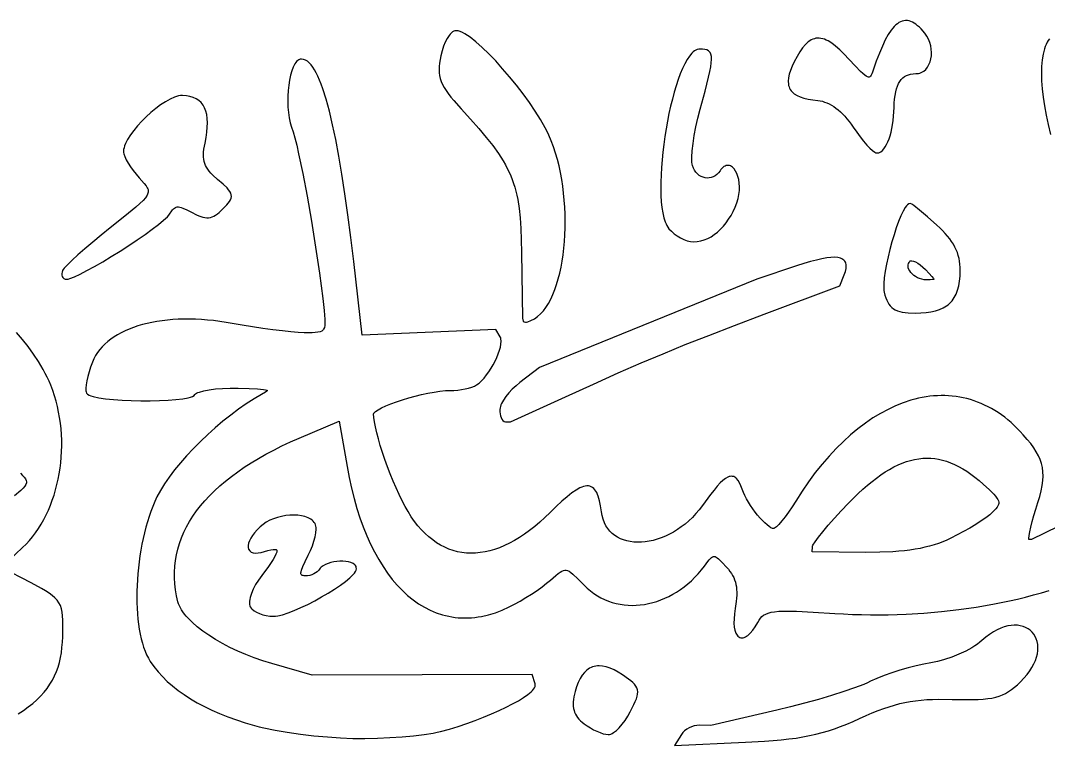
# Model space of a CAD drawing. Extents: x -592 to 638, y 287 to 852.
# Drawn here: x -136 to -64.3, y 597.4 to 647.9 of the extents above; entities that cross this region are included whole.
import ezdxf

# ---------------------------------------------------------------- set-up
doc = ezdxf.new("R2010")
doc.units = 0
doc.layers.add('COUCHE_1', color=18, linetype='CONTINUOUS')

msp = doc.modelspace()

# ---------------------------------------------------------------- linework, layer by layer
at = {"layer": 'COUCHE_1'}
for points in [[(-74.043, 647.863), (-74.163, 647.884), (-74.283, 647.889), (-74.402, 647.878), (-74.52, 647.85), (-74.635, 647.807), (-74.749, 647.747), (-74.86, 647.673), (-74.969, 647.583), (-75.076, 647.479), (-75.182, 647.36), (-75.287, 647.225), (-75.494, 646.915), (-75.701, 646.543), (-75.907, 646.11), (-76.116, 645.615), (-76.327, 645.058), (-76.541, 644.438), (-76.594, 644.29), (-76.644, 644.168), (-76.694, 644.073), (-76.741, 644.008), (-76.785, 643.971), (-76.825, 643.954), (-76.872, 643.952), (-76.94, 643.97), (-77.029, 644.015), (-77.139, 644.09), (-77.269, 644.195), (-77.42, 644.332), (-77.787, 644.704), (-78.253, 645.207), (-78.576, 645.55), (-78.88, 645.849), (-79.167, 646.102), (-79.438, 646.308), (-79.695, 646.468), (-79.822, 646.532), (-79.945, 646.583), (-80.067, 646.622), (-80.187, 646.648), (-80.305, 646.662), (-80.422, 646.663), (-80.536, 646.651), (-80.649, 646.626), (-80.759, 646.588), (-80.867, 646.537), (-80.972, 646.474), (-81.075, 646.399), (-81.176, 646.313), (-81.276, 646.213), (-81.47, 645.983), (-81.663, 645.706), (-81.856, 645.382), (-82.053, 645.012), (-82.198, 644.705), (-82.314, 644.418), (-82.399, 644.152), (-82.453, 643.904), (-82.474, 643.673), (-82.462, 643.461), (-82.442, 643.358), (-82.413, 643.261), (-82.375, 643.169), (-82.327, 643.082), (-82.271, 642.999), (-82.203, 642.921), (-82.048, 642.784), (-81.858, 642.665), (-81.635, 642.565), (-81.379, 642.481), (-81.089, 642.412), (-80.765, 642.357), (-80.409, 642.316), (-80.25, 642.294), (-80.093, 642.259), (-79.935, 642.211), (-79.777, 642.15), (-79.618, 642.077), (-79.459, 641.99), (-79.3, 641.891), (-79.142, 641.78), (-78.985, 641.657), (-78.829, 641.521), (-78.675, 641.374), (-78.523, 641.215), (-78.374, 641.045), (-78.227, 640.864), (-78.083, 640.672), (-77.942, 640.468), (-77.697, 640.113), (-77.452, 639.781), (-77.213, 639.479), (-76.987, 639.214), (-76.78, 638.994), (-76.595, 638.824), (-76.439, 638.711), (-76.362, 638.675), (-76.285, 638.659), (-76.149, 638.678), (-76.023, 638.735), (-75.907, 638.823), (-75.8, 638.939), (-75.7, 639.079), (-75.607, 639.242), (-75.521, 639.427), (-75.441, 639.633), (-75.367, 639.857), (-75.301, 640.099), (-75.243, 640.358), (-75.193, 640.63), (-75.152, 640.916), (-75.12, 641.213), (-75.098, 641.519), (-75.087, 641.832), (-75.076, 642.136), (-75.053, 642.417), (-75.02, 642.676), (-74.975, 642.913), (-74.919, 643.128), (-74.853, 643.322), (-74.776, 643.495), (-74.689, 643.646), (-74.591, 643.778), (-74.483, 643.89), (-74.364, 643.983), (-74.233, 644.059), (-74.091, 644.117), (-73.935, 644.158), (-73.766, 644.182), (-73.578, 644.188), (-73.479, 644.192), (-73.379, 644.207), (-73.283, 644.232), (-73.192, 644.266), (-73.106, 644.31), (-73.023, 644.364), (-72.88, 644.489), (-72.757, 644.643), (-72.657, 644.818), (-72.578, 645.012), (-72.523, 645.22), (-72.49, 645.44), (-72.481, 645.668), (-72.495, 645.901), (-72.534, 646.135), (-72.599, 646.368), (-72.689, 646.595), (-72.807, 646.813), (-72.953, 647.018), (-73.201, 647.302), (-73.323, 647.424), (-73.444, 647.532), (-73.564, 647.627), (-73.684, 647.707), (-73.803, 647.774), (-73.923, 647.826)], [(-105.717, 647.174), (-105.804, 647.142), (-105.886, 647.093), (-105.966, 647.029), (-106.042, 646.951), (-106.118, 646.859), (-106.26, 646.645), (-106.394, 646.388), (-106.516, 646.094), (-106.623, 645.772), (-106.709, 645.427), (-106.761, 645.164), (-106.799, 644.919), (-106.823, 644.688), (-106.832, 644.467), (-106.823, 644.255), (-106.795, 644.048), (-106.748, 643.844), (-106.68, 643.642), (-106.591, 643.438), (-106.479, 643.231), (-106.344, 643.017), (-106.186, 642.794), (-106.002, 642.558), (-105.793, 642.306), (-105.292, 641.744), (-104.636, 641.023), (-104.053, 640.361), (-103.537, 639.747), (-103.085, 639.172), (-102.692, 638.626), (-102.517, 638.362), (-102.355, 638.101), (-102.205, 637.842), (-102.068, 637.585), (-101.942, 637.327), (-101.828, 637.068), (-101.724, 636.807), (-101.63, 636.541), (-101.545, 636.271), (-101.47, 635.994), (-101.403, 635.709), (-101.344, 635.416), (-101.247, 634.795), (-101.176, 634.125), (-101.127, 633.394), (-101.095, 632.592), (-101.078, 631.71), (-101.019, 627.142), (-100.957, 626.943), (-100.9, 626.877), (-100.809, 626.856), (-100.723, 626.863), (-100.629, 626.885), (-100.419, 626.967), (-100.176, 627.096), (-99.957, 627.249), (-99.749, 627.435), (-99.553, 627.651), (-99.369, 627.896), (-99.198, 628.168), (-99.038, 628.465), (-98.889, 628.786), (-98.752, 629.129), (-98.627, 629.492), (-98.514, 629.875), (-98.412, 630.275), (-98.322, 630.691), (-98.244, 631.121), (-98.178, 631.564), (-98.123, 632.018), (-98.081, 632.482), (-98.052, 632.954), (-98.034, 633.431), (-98.03, 633.914), (-98.038, 634.4), (-98.058, 634.887), (-98.092, 635.375), (-98.138, 635.86), (-98.198, 636.343), (-98.271, 636.82), (-98.358, 637.291), (-98.458, 637.754), (-98.571, 638.207), (-98.699, 638.649), (-98.841, 639.079), (-98.997, 639.493), (-99.167, 639.892), (-99.291, 640.152), (-99.43, 640.422), (-99.749, 640.983), (-100.117, 641.569), (-100.524, 642.169), (-100.964, 642.775), (-101.427, 643.378), (-101.906, 643.967), (-102.393, 644.535), (-102.878, 645.072), (-103.356, 645.568), (-103.816, 646.014), (-104.252, 646.402), (-104.656, 646.722), (-104.844, 646.854), (-105.022, 646.966), (-105.189, 647.056), (-105.345, 647.124), (-105.491, 647.168), (-105.628, 647.185)], [(-85.875, 636.305), (-85.89, 636.559), (-85.926, 636.798), (-85.981, 637.019), (-86.054, 637.22), (-86.142, 637.397), (-86.245, 637.547), (-86.362, 637.665), (-86.429, 637.713), (-86.498, 637.75), (-86.571, 637.776), (-86.648, 637.79), (-86.726, 637.79), (-86.804, 637.776), (-86.881, 637.747), (-86.956, 637.706), (-87.028, 637.651), (-87.097, 637.584), (-87.164, 637.504), (-87.225, 637.415), (-87.333, 637.269), (-87.449, 637.152), (-87.574, 637.059), (-87.706, 636.989), (-87.844, 636.941), (-87.985, 636.915), (-88.128, 636.91), (-88.27, 636.927), (-88.411, 636.964), (-88.547, 637.021), (-88.677, 637.099), (-88.798, 637.197), (-88.909, 637.315), (-89.006, 637.452), (-89.089, 637.609), (-89.155, 637.784), (-89.177, 637.885), (-89.192, 638.017), (-89.199, 638.177), (-89.197, 638.361), (-89.169, 638.799), (-89.111, 639.307), (-89.023, 639.871), (-88.909, 640.472), (-88.77, 641.094), (-88.609, 641.722), (-88.271, 642.973), (-88.027, 643.939), (-87.941, 644.328), (-87.877, 644.66), (-87.837, 644.941), (-87.82, 645.177), (-87.828, 645.374), (-87.862, 645.538), (-87.927, 645.673), (-88.025, 645.774), (-88.147, 645.842), (-88.286, 645.88), (-88.441, 645.899), (-88.618, 645.906), (-88.716, 645.899), (-88.816, 645.873), (-88.913, 645.831), (-89.007, 645.774), (-89.099, 645.703), (-89.189, 645.619), (-89.361, 645.417), (-89.528, 645.168), (-89.691, 644.877), (-89.849, 644.546), (-90.002, 644.179), (-90.149, 643.779), (-90.291, 643.349), (-90.427, 642.892), (-90.556, 642.413), (-90.678, 641.915), (-90.791, 641.401), (-90.897, 640.874), (-90.993, 640.339), (-91.08, 639.797), (-91.156, 639.255), (-91.222, 638.713), (-91.276, 638.177), (-91.318, 637.649), (-91.347, 637.133), (-91.364, 636.633), (-91.366, 636.152), (-91.354, 635.693), (-91.326, 635.259), (-91.283, 634.855), (-91.224, 634.483), (-91.146, 634.147), (-91.051, 633.85), (-90.994, 633.715), (-90.933, 633.592), (-90.867, 633.48), (-90.793, 633.38), (-90.626, 633.198), (-90.431, 633.028), (-90.217, 632.875), (-89.989, 632.741), (-89.753, 632.63), (-89.516, 632.544), (-89.284, 632.489), (-89.063, 632.467), (-88.817, 632.48), (-88.573, 632.524), (-88.33, 632.596), (-88.091, 632.696), (-87.857, 632.822), (-87.63, 632.972), (-87.409, 633.145), (-87.198, 633.339), (-86.996, 633.552), (-86.806, 633.785), (-86.628, 634.034), (-86.464, 634.3), (-86.315, 634.58), (-86.183, 634.873), (-86.068, 635.178), (-85.973, 635.494), (-85.914, 635.769), (-85.882, 636.041)], [(-124.858, 642.655), (-124.994, 642.633), (-125.136, 642.596), (-125.285, 642.545), (-125.592, 642.408), (-125.916, 642.226), (-126.25, 642.007), (-126.588, 641.756), (-126.924, 641.48), (-127.252, 641.183), (-127.566, 640.872), (-127.86, 640.553), (-128.127, 640.232), (-128.361, 639.913), (-128.556, 639.605), (-128.637, 639.453), (-128.706, 639.307), (-128.762, 639.165), (-128.804, 639.027), (-128.831, 638.895), (-128.842, 638.767), (-128.836, 638.686), (-128.818, 638.598), (-128.752, 638.407), (-128.649, 638.19), (-128.515, 637.953), (-128.353, 637.701), (-128.167, 637.443), (-127.962, 637.183), (-127.743, 636.932), (-127.394, 636.54), (-127.27, 636.378), (-127.18, 636.23), (-127.151, 636.165), (-127.13, 636.101), (-127.118, 636.039), (-127.115, 635.978), (-127.121, 635.915), (-127.136, 635.85), (-127.161, 635.78), (-127.198, 635.707), (-127.311, 635.539), (-127.477, 635.347), (-127.7, 635.126), (-127.983, 634.873), (-128.738, 634.248), (-129.764, 633.434), (-130.394, 632.929), (-130.989, 632.439), (-131.536, 631.977), (-132.021, 631.554), (-132.431, 631.182), (-132.753, 630.871), (-132.974, 630.634), (-133.047, 630.541), (-133.091, 630.465), (-133.126, 630.353), (-133.14, 630.247), (-133.136, 630.147), (-133.112, 630.055), (-133.065, 629.972), (-132.997, 629.907), (-132.91, 629.865), (-132.811, 629.851), (-132.704, 629.863), (-132.577, 629.897), (-132.263, 630.018), (-131.863, 630.207), (-131.391, 630.453), (-130.862, 630.748), (-130.292, 631.08), (-129.694, 631.442), (-129.084, 631.823), (-128.478, 632.213), (-127.892, 632.602), (-127.339, 632.982), (-126.837, 633.341), (-126.399, 633.671), (-126.041, 633.963), (-125.778, 634.207), (-125.683, 634.313), (-125.62, 634.401), (-125.479, 634.621), (-125.415, 634.702), (-125.351, 634.768), (-125.288, 634.818), (-125.224, 634.855), (-125.158, 634.879), (-125.086, 634.892), (-125.006, 634.894), (-124.916, 634.882), (-124.813, 634.858), (-124.698, 634.82), (-124.424, 634.701), (-124.089, 634.526), (-123.744, 634.348), (-123.586, 634.278), (-123.438, 634.222), (-123.296, 634.181), (-123.161, 634.154), (-123.029, 634.143), (-122.901, 634.147), (-122.776, 634.169), (-122.654, 634.206), (-122.533, 634.26), (-122.413, 634.329), (-122.292, 634.414), (-122.167, 634.513), (-121.906, 634.756), (-121.637, 635.034), (-121.531, 635.158), (-121.445, 635.275), (-121.378, 635.39), (-121.334, 635.506), (-121.315, 635.624), (-121.324, 635.742), (-121.36, 635.86), (-121.421, 635.976), (-121.505, 636.094), (-121.613, 636.217), (-121.896, 636.49), (-122.277, 636.818), (-122.606, 637.114), (-122.741, 637.253), (-122.859, 637.39), (-122.96, 637.524), (-123.045, 637.658), (-123.115, 637.793), (-123.17, 637.93), (-123.212, 638.072), (-123.24, 638.22), (-123.256, 638.377), (-123.259, 638.544), (-123.25, 638.723), (-123.229, 638.914), (-123.152, 639.346), (-123.077, 639.736), (-123.024, 640.104), (-122.993, 640.447), (-122.984, 640.766), (-122.998, 641.06), (-123.035, 641.331), (-123.096, 641.578), (-123.181, 641.801), (-123.292, 642.001), (-123.427, 642.175), (-123.587, 642.322), (-123.771, 642.443), (-123.978, 642.537), (-124.206, 642.605), (-124.456, 642.646), (-124.729, 642.662)], [(-75.257, 627.888), (-75.139, 627.797), (-75.007, 627.721), (-74.86, 627.659), (-74.699, 627.609), (-74.522, 627.57), (-74.327, 627.541), (-74.112, 627.52), (-73.621, 627.501), (-73.224, 627.506), (-72.857, 627.531), (-72.518, 627.577), (-72.206, 627.646), (-71.921, 627.738), (-71.663, 627.854), (-71.432, 627.995), (-71.324, 628.077), (-71.224, 628.164), (-71.131, 628.258), (-71.044, 628.36), (-70.891, 628.579), (-70.763, 628.826), (-70.66, 629.099), (-70.581, 629.399), (-70.524, 629.725), (-70.488, 630.079), (-70.473, 630.462), (-70.476, 630.682), (-70.491, 630.897), (-70.518, 631.106), (-70.557, 631.312), (-70.61, 631.514), (-70.675, 631.712), (-70.754, 631.908), (-70.847, 632.101), (-70.954, 632.292), (-71.075, 632.482), (-71.21, 632.672), (-71.36, 632.861), (-71.524, 633.051), (-71.704, 633.242), (-71.899, 633.435), (-72.11, 633.631), (-72.756, 634.201), (-73.311, 634.669), (-73.717, 634.987), (-73.853, 635.079), (-73.959, 635.127), (-74.066, 635.102), (-74.151, 635.046), (-74.228, 634.967), (-74.304, 634.867), (-74.455, 634.611), (-74.612, 634.279), (-74.772, 633.886), (-74.932, 633.442), (-75.089, 632.96), (-75.239, 632.452), (-75.38, 631.93), (-75.507, 631.408), (-75.616, 630.898), (-75.705, 630.413), (-75.769, 629.964), (-75.806, 629.564), (-75.81, 629.225), (-75.798, 629.079), (-75.776, 628.954), (-75.724, 628.751), (-75.668, 628.567), (-75.605, 628.401), (-75.534, 628.25), (-75.454, 628.115), (-75.362, 627.994)], [(-99.818, 623.699), (-101.183, 622.653), (-101.459, 622.426), (-101.718, 622.183), (-101.953, 621.932), (-102.159, 621.681), (-102.331, 621.435), (-102.463, 621.202), (-102.513, 621.09), (-102.551, 620.983), (-102.575, 620.881), (-102.584, 620.785), (-102.579, 620.622), (-102.562, 620.472), (-102.532, 620.333), (-102.491, 620.209), (-102.438, 620.101), (-102.372, 620.012), (-102.286, 619.946), (-102.191, 619.922), (-101.841, 619.917), (-98.009, 621.667), (-96.062, 622.551), (-94.33, 623.323), (-92.736, 624.017), (-91.204, 624.664), (-89.657, 625.296), (-88.018, 625.944), (-86.21, 626.64), (-84.157, 627.417), (-78.866, 629.407), (-78.569, 630.151), (-78.487, 630.386), (-78.439, 630.601), (-78.427, 630.792), (-78.437, 630.884), (-78.457, 630.969), (-78.489, 631.047), (-78.533, 631.119), (-78.588, 631.183), (-78.654, 631.237), (-78.729, 631.283), (-78.815, 631.32), (-79.004, 631.367), (-79.23, 631.386), (-79.491, 631.377), (-79.79, 631.342), (-80.127, 631.281), (-80.504, 631.195), (-80.923, 631.083), (-81.383, 630.946), (-81.886, 630.784), (-84.656, 629.862)], [(-73.305, 629.901), (-73.451, 629.963), (-73.588, 630.039), (-73.712, 630.126), (-73.823, 630.221), (-73.918, 630.324), (-73.996, 630.43), (-74.056, 630.538), (-74.095, 630.645), (-74.115, 630.749), (-74.114, 630.848), (-74.092, 630.941), (-74.047, 631.03), (-73.979, 631.113), (-73.96, 631.127), (-73.936, 631.136), (-73.901, 631.142), (-73.859, 631.141), (-73.738, 631.117), (-73.595, 631.06), (-73.432, 630.97), (-73.259, 630.852), (-73.08, 630.706), (-72.9, 630.535), (-72.635, 630.259), (-72.449, 630.049), (-72.342, 629.901), (-72.322, 629.859), (-72.32, 629.847), (-72.336, 629.839), (-72.384, 629.827), (-72.561, 629.811), (-72.819, 629.81), (-72.988, 629.822), (-73.15, 629.853)], [(-74.806, 616.91), (-74.514, 617.035), (-74.225, 617.141), (-73.939, 617.227), (-73.655, 617.295), (-73.372, 617.344), (-73.092, 617.374), (-72.812, 617.385), (-72.534, 617.377), (-72.256, 617.351), (-71.979, 617.306), (-71.702, 617.242), (-71.424, 617.16), (-71.146, 617.059), (-70.866, 616.939), (-70.586, 616.801), (-70.304, 616.644), (-70.021, 616.467), (-69.736, 616.272), (-69.449, 616.058), (-69.16, 615.826), (-68.869, 615.574), (-68.439, 615.181), (-68.121, 614.861), (-68.004, 614.726), (-67.914, 614.603), (-67.849, 614.494), (-67.809, 614.397), (-67.791, 614.309), (-67.791, 614.227), (-67.81, 614.144), (-67.848, 614.055), (-67.907, 613.959), (-67.988, 613.855), (-68.213, 613.615), (-68.412, 613.439), (-68.683, 613.232), (-69.013, 613.003), (-69.391, 612.761), (-69.803, 612.512), (-70.237, 612.264), (-70.682, 612.026), (-71.124, 611.804), (-71.408, 611.673), (-71.698, 611.552), (-71.995, 611.442), (-72.299, 611.341), (-72.614, 611.249), (-72.938, 611.167), (-73.275, 611.094), (-73.625, 611.029), (-73.989, 610.974), (-74.37, 610.927), (-74.767, 610.888), (-75.182, 610.858), (-76.073, 610.821), (-77.052, 610.814), (-80.791, 610.841), (-80.787, 611.2), (-80.777, 611.241), (-80.745, 611.312), (-80.6, 611.546), (-80.367, 611.865), (-80.056, 612.254), (-79.679, 612.701), (-79.246, 613.19), (-78.769, 613.711), (-78.258, 614.249), (-77.922, 614.589), (-77.591, 614.91), (-77.265, 615.211), (-76.944, 615.492), (-76.627, 615.753), (-76.314, 615.995), (-76.005, 616.217), (-75.7, 616.419), (-75.399, 616.602), (-75.101, 616.766)], [(-113.708, 608.527), (-113.349, 608.791), (-113.047, 609.039), (-112.815, 609.266), (-112.725, 609.373), (-112.657, 609.475), (-112.61, 609.576), (-112.592, 609.675), (-112.599, 609.754), (-112.622, 609.825), (-112.658, 609.889), (-112.708, 609.948), (-112.825, 610.035), (-112.973, 610.101), (-113.142, 610.148), (-113.329, 610.178), (-113.529, 610.193), (-113.739, 610.193), (-113.953, 610.178), (-114.166, 610.148), (-114.374, 610.104), (-114.572, 610.045), (-114.754, 609.971), (-114.917, 609.881), (-115.054, 609.775), (-115.113, 609.712), (-115.157, 609.652), (-115.234, 609.554), (-115.328, 609.466), (-115.441, 609.385), (-115.57, 609.314), (-115.708, 609.255), (-115.851, 609.211), (-115.995, 609.184), (-116.135, 609.176), (-116.23, 609.18), (-116.309, 609.191), (-116.369, 609.207), (-116.41, 609.228), (-116.435, 609.25), (-116.452, 609.277), (-116.462, 609.318), (-116.464, 609.379), (-116.454, 609.46), (-116.429, 609.561), (-116.333, 609.827), (-116.177, 610.175), (-115.958, 610.613), (-115.8, 610.944), (-115.665, 611.275), (-115.555, 611.598), (-115.473, 611.904), (-115.421, 612.186), (-115.4, 612.433), (-115.403, 612.546), (-115.415, 612.648), (-115.439, 612.74), (-115.475, 612.82), (-115.535, 612.907), (-115.604, 612.984), (-115.682, 613.054), (-115.77, 613.119), (-115.963, 613.224), (-116.184, 613.305), (-116.426, 613.363), (-116.685, 613.397), (-116.957, 613.41), (-117.239, 613.401), (-117.525, 613.372), (-117.812, 613.321), (-118.095, 613.25), (-118.371, 613.159), (-118.635, 613.048), (-118.882, 612.917), (-119.109, 612.765), (-119.309, 612.595), (-119.518, 612.379), (-119.697, 612.174), (-119.847, 611.979), (-119.967, 611.793), (-120.059, 611.618), (-120.121, 611.454), (-120.153, 611.301), (-120.153, 611.157), (-120.116, 611.027), (-120.039, 610.917), (-119.928, 610.837), (-119.79, 610.789), (-119.629, 610.769), (-119.445, 610.777), (-119.237, 610.811), (-119.007, 610.871), (-118.771, 610.938), (-118.571, 610.985), (-118.407, 611.012), (-118.282, 611.018), (-118.194, 611.005), (-118.172, 610.997), (-118.158, 610.987), (-118.149, 610.977), (-118.143, 610.965), (-118.138, 610.945), (-118.137, 610.918), (-118.155, 610.821), (-118.203, 610.69), (-118.286, 610.525), (-118.402, 610.327), (-118.551, 610.097), (-118.733, 609.833), (-119.2, 609.202), (-119.425, 608.884), (-119.622, 608.563), (-119.786, 608.247), (-119.916, 607.945), (-120.006, 607.666), (-120.036, 607.535), (-120.055, 607.412), (-120.062, 607.297), (-120.056, 607.19), (-120.035, 607.092), (-119.997, 607.006), (-119.946, 606.933), (-119.884, 606.865), (-119.737, 606.745), (-119.556, 606.638), (-119.349, 606.545), (-119.122, 606.468), (-118.879, 606.41), (-118.628, 606.371), (-118.372, 606.356), (-118.237, 606.362), (-118.086, 606.383), (-117.746, 606.464), (-117.356, 606.591), (-116.927, 606.759), (-116.468, 606.96), (-115.991, 607.189), (-115.505, 607.439), (-115.024, 607.704), (-114.556, 607.978), (-114.114, 608.255)], [(-65.056, 604.189), (-65.071, 604.395), (-65.108, 604.592), (-65.167, 604.777), (-65.245, 604.949), (-65.344, 605.108), (-65.461, 605.251), (-65.595, 605.378), (-65.746, 605.488), (-65.912, 605.579), (-66.092, 605.65), (-66.285, 605.7), (-66.49, 605.729), (-66.705, 605.736), (-66.929, 605.72), (-67.162, 605.68), (-67.403, 605.615), (-67.651, 605.526), (-67.904, 605.41), (-68.163, 605.267), (-68.426, 605.097), (-68.692, 604.898), (-68.958, 604.671), (-69.109, 604.544), (-69.276, 604.418), (-69.46, 604.292), (-69.659, 604.169), (-70.095, 603.929), (-70.568, 603.706), (-71.063, 603.506), (-71.564, 603.336), (-71.812, 603.265), (-72.056, 603.203), (-72.293, 603.153), (-72.526, 603.113), (-73.015, 603.028), (-73.551, 602.91), (-74.112, 602.765), (-74.684, 602.599), (-75.248, 602.417), (-75.789, 602.223), (-76.288, 602.023), (-76.728, 601.824), (-76.949, 601.721), (-77.209, 601.612), (-77.841, 601.372), (-78.596, 601.112), (-79.448, 600.841), (-80.368, 600.566), (-81.329, 600.298), (-82.306, 600.042), (-83.27, 599.809), (-87.869, 598.747), (-88.662, 598.757), (-88.841, 598.746), (-89.026, 598.71), (-89.208, 598.653), (-89.383, 598.577), (-89.548, 598.483), (-89.697, 598.375), (-89.826, 598.253), (-89.927, 598.122), (-90.416, 597.353), (-85.442, 597.573), (-84.124, 597.645), (-83.525, 597.69), (-82.963, 597.742), (-82.431, 597.802), (-81.927, 597.87), (-81.446, 597.949), (-80.984, 598.038), (-80.538, 598.138), (-80.102, 598.251), (-79.673, 598.376), (-79.247, 598.516), (-78.819, 598.67), (-78.387, 598.84), (-77.946, 599.027), (-77.492, 599.23), (-77.041, 599.432), (-76.614, 599.615), (-76.206, 599.779), (-75.813, 599.926), (-75.433, 600.055), (-75.062, 600.168), (-74.696, 600.265), (-74.331, 600.348), (-73.964, 600.417), (-73.592, 600.472), (-73.21, 600.515), (-72.815, 600.545), (-72.404, 600.565), (-71.973, 600.574), (-71.034, 600.564), (-70.044, 600.547), (-69.617, 600.549), (-69.23, 600.56), (-68.879, 600.581), (-68.56, 600.614), (-68.269, 600.658), (-68.002, 600.716), (-67.755, 600.789), (-67.524, 600.878), (-67.306, 600.983), (-67.097, 601.106), (-66.894, 601.247), (-66.692, 601.406), (-66.488, 601.585), (-66.276, 601.786), (-66.031, 602.039), (-65.816, 602.292), (-65.628, 602.544), (-65.469, 602.793), (-65.337, 603.039), (-65.231, 603.281), (-65.151, 603.518), (-65.095, 603.749), (-65.064, 603.973)], [(-93.022, 601.365), (-93.091, 601.493), (-93.185, 601.614), (-93.303, 601.734), (-93.444, 601.855), (-93.611, 601.982), (-94.023, 602.268), (-94.327, 602.46), (-94.619, 602.618), (-94.898, 602.743), (-95.166, 602.832), (-95.422, 602.887), (-95.665, 602.906), (-95.785, 602.901), (-95.9, 602.888), (-96.012, 602.865), (-96.121, 602.833), (-96.226, 602.791), (-96.327, 602.74), (-96.424, 602.68), (-96.519, 602.61), (-96.692, 602.447), (-96.85, 602.248), (-96.993, 602.015), (-97.121, 601.749), (-97.234, 601.45), (-97.334, 601.117), (-97.42, 600.736), (-97.447, 600.559), (-97.464, 600.392), (-97.469, 600.232), (-97.463, 600.08), (-97.444, 599.935), (-97.413, 599.795), (-97.37, 599.662), (-97.313, 599.535), (-97.244, 599.413), (-97.162, 599.295), (-97.068, 599.182), (-96.961, 599.073), (-96.841, 598.967), (-96.709, 598.862), (-96.497, 598.713), (-96.274, 598.574), (-96.045, 598.447), (-95.817, 598.337), (-95.596, 598.244), (-95.389, 598.173), (-95.199, 598.127), (-95.03, 598.108), (-94.94, 598.118), (-94.847, 598.145), (-94.754, 598.188), (-94.657, 598.245), (-94.462, 598.395), (-94.26, 598.591), (-94.056, 598.826), (-93.856, 599.094), (-93.664, 599.39), (-93.487, 599.707), (-93.238, 600.205), (-93.142, 600.415), (-93.066, 600.605), (-93.01, 600.777), (-92.975, 600.937), (-92.965, 601.088), (-92.98, 601.23)]]:
    msp.add_lwpolyline(points, close=True, dxfattribs=at)
for points in [[(-64.257, 646.622), (-64.341, 646.503), (-64.417, 646.373), (-64.486, 646.23), (-64.548, 646.076), (-64.603, 645.911), (-64.652, 645.735), (-64.694, 645.547), (-64.758, 645.142), (-64.797, 644.697), (-64.809, 644.213), (-64.796, 643.694), (-64.757, 643.141), (-64.692, 642.556), (-64.601, 641.942), (-64.484, 641.301), (-64.341, 640.636), (-64.172, 639.948)], [(-61.788, 613.52), (-65.514, 611.704), (-65.683, 611.706), (-65.686, 611.782), (-65.665, 611.979), (-65.617, 612.25), (-65.543, 612.579), (-65.447, 612.959), (-65.33, 613.378), (-65.193, 613.829), (-65.052, 614.292), (-64.933, 614.718), (-64.837, 615.111), (-64.766, 615.476), (-64.719, 615.815), (-64.699, 616.135), (-64.705, 616.437), (-64.739, 616.727), (-64.802, 617.007), (-64.894, 617.281), (-65.015, 617.553), (-65.167, 617.826), (-65.348, 618.104), (-65.56, 618.392), (-65.803, 618.693), (-66.078, 619.013), (-66.286, 619.241), (-66.496, 619.459), (-66.71, 619.666), (-66.928, 619.864), (-67.149, 620.052), (-67.372, 620.23), (-67.599, 620.397), (-67.829, 620.555), (-68.061, 620.703), (-68.296, 620.841), (-68.534, 620.969), (-68.774, 621.087), (-69.016, 621.196), (-69.26, 621.294), (-69.507, 621.383), (-69.756, 621.462), (-70.007, 621.531), (-70.259, 621.591), (-70.513, 621.64), (-70.769, 621.68), (-71.026, 621.711), (-71.284, 621.732), (-71.544, 621.743), (-71.805, 621.745), (-72.066, 621.737), (-72.329, 621.719), (-72.592, 621.693), (-72.856, 621.656), (-73.121, 621.611), (-73.386, 621.556), (-73.651, 621.492), (-73.918, 621.418), (-74.449, 621.244), (-74.98, 621.032), (-75.511, 620.785), (-76.039, 620.501), (-76.565, 620.182), (-77.087, 619.827), (-77.606, 619.437), (-78.119, 619.012), (-78.626, 618.552), (-79.127, 618.058), (-79.62, 617.53), (-80.105, 616.967), (-80.582, 616.371), (-81.048, 615.741), (-81.504, 615.079), (-81.948, 614.384), (-82.199, 613.989), (-82.448, 613.623), (-82.69, 613.291), (-82.917, 613.003), (-83.121, 612.767), (-83.295, 612.593), (-83.429, 612.489), (-83.467, 612.469), (-83.483, 612.466), (-83.564, 612.481), (-83.675, 612.529), (-83.806, 612.611), (-83.952, 612.723), (-84.109, 612.862), (-84.272, 613.024), (-84.44, 613.207), (-84.609, 613.407), (-84.776, 613.619), (-84.938, 613.842), (-85.094, 614.072), (-85.241, 614.306), (-85.374, 614.539), (-85.493, 614.77), (-85.595, 614.994), (-85.678, 615.21), (-85.767, 615.45), (-85.861, 615.658), (-85.962, 615.83), (-86.074, 615.963), (-86.138, 616.019), (-86.205, 616.063), (-86.278, 616.094), (-86.354, 616.114), (-86.433, 616.12), (-86.514, 616.112), (-86.595, 616.093), (-86.679, 616.061), (-86.845, 615.968), (-87.023, 615.831), (-87.214, 615.652), (-87.421, 615.429), (-87.647, 615.161), (-87.894, 614.848), (-88.454, 614.085), (-88.677, 613.789), (-88.91, 613.513), (-89.153, 613.254), (-89.405, 613.013), (-89.665, 612.789), (-89.931, 612.584), (-90.204, 612.396), (-90.481, 612.227), (-90.761, 612.075), (-91.043, 611.942), (-91.327, 611.827), (-91.61, 611.73), (-91.892, 611.651), (-92.172, 611.591), (-92.447, 611.549), (-92.718, 611.525), (-92.983, 611.52), (-93.241, 611.533), (-93.491, 611.564), (-93.731, 611.614), (-93.96, 611.682), (-94.178, 611.768), (-94.383, 611.872), (-94.574, 611.994), (-94.751, 612.135), (-94.913, 612.293), (-95.058, 612.471), (-95.186, 612.667), (-95.295, 612.882), (-95.385, 613.117), (-95.455, 613.372), (-95.503, 613.65), (-95.563, 614.058), (-95.636, 614.416), (-95.724, 614.72), (-95.775, 614.855), (-95.831, 614.976), (-95.892, 615.084), (-95.96, 615.18), (-96.035, 615.262), (-96.118, 615.331), (-96.208, 615.384), (-96.306, 615.421), (-96.41, 615.442), (-96.518, 615.446), (-96.631, 615.434), (-96.748, 615.407), (-96.87, 615.366), (-96.998, 615.311), (-97.267, 615.16), (-97.565, 614.955), (-97.893, 614.694), (-98.254, 614.379), (-98.65, 614.009), (-99.081, 613.585), (-99.439, 613.237), (-99.796, 612.913), (-100.153, 612.612), (-100.509, 612.333), (-100.863, 612.078), (-101.216, 611.844), (-101.568, 611.634), (-101.917, 611.446), (-102.264, 611.281), (-102.609, 611.138), (-102.95, 611.018), (-103.288, 610.921), (-103.623, 610.846), (-103.953, 610.793), (-104.28, 610.762), (-104.602, 610.754), (-104.92, 610.768), (-105.233, 610.804), (-105.541, 610.862), (-105.844, 610.942), (-106.142, 611.045), (-106.434, 611.169), (-106.72, 611.316), (-107, 611.486), (-107.274, 611.677), (-107.541, 611.892), (-107.802, 612.128), (-108.055, 612.388), (-108.301, 612.67), (-108.539, 612.974), (-108.769, 613.301), (-108.99, 613.652), (-109.195, 614.01), (-109.404, 614.41), (-109.614, 614.844), (-109.824, 615.305), (-110.03, 615.787), (-110.231, 616.282), (-110.423, 616.784), (-110.605, 617.285), (-110.774, 617.78), (-110.928, 618.261), (-111.063, 618.722), (-111.179, 619.155), (-111.272, 619.554), (-111.341, 619.911), (-111.382, 620.219), (-111.394, 620.463), (-111.388, 620.49), (-111.368, 620.525), (-111.327, 620.573), (-111.267, 620.627), (-111.084, 620.753), (-110.837, 620.889), (-110.534, 621.03), (-110.185, 621.172), (-109.799, 621.314), (-109.383, 621.453), (-108.948, 621.584), (-108.501, 621.707), (-108.05, 621.818), (-107.605, 621.913), (-107.174, 621.992), (-106.765, 622.051), (-106.388, 622.087), (-106.047, 622.099), (-105.792, 622.105), (-105.527, 622.126), (-105.264, 622.161), (-105.009, 622.208), (-104.77, 622.265), (-104.552, 622.331), (-104.363, 622.406), (-104.208, 622.488), (-104.034, 622.619), (-103.861, 622.78), (-103.69, 622.968), (-103.522, 623.179), (-103.36, 623.407), (-103.204, 623.648), (-103.059, 623.898), (-102.924, 624.153), (-102.804, 624.408), (-102.7, 624.658), (-102.615, 624.899), (-102.55, 625.128), (-102.508, 625.34), (-102.493, 625.533), (-102.508, 625.701), (-102.531, 625.781), (-102.562, 625.847), (-102.869, 626.359), (-112.189, 625.948), (-112.783, 631.096), (-112.985, 632.773), (-113.189, 634.346), (-113.397, 635.815), (-113.608, 637.178), (-113.821, 638.435), (-114.038, 639.587), (-114.257, 640.631), (-114.479, 641.57), (-114.704, 642.401), (-114.931, 643.123), (-115.046, 643.445), (-115.162, 643.74), (-115.278, 644.008), (-115.396, 644.249), (-115.514, 644.463), (-115.634, 644.651), (-115.756, 644.813), (-115.881, 644.948), (-116.009, 645.056), (-116.142, 645.136), (-116.28, 645.186), (-116.422, 645.205), (-116.516, 645.194), (-116.606, 645.161), (-116.687, 645.109), (-116.762, 645.041), (-116.83, 644.96), (-116.894, 644.864), (-117.007, 644.643), (-117.106, 644.378), (-117.19, 644.076), (-117.26, 643.744), (-117.315, 643.387), (-117.354, 643.013), (-117.376, 642.628), (-117.381, 642.238), (-117.368, 641.85), (-117.335, 641.47), (-117.282, 641.105), (-117.207, 640.762), (-117.111, 640.451), (-117.004, 640.124), (-116.887, 639.704), (-116.759, 639.196), (-116.624, 638.609), (-116.336, 637.233), (-116.034, 635.644), (-115.732, 633.911), (-115.441, 632.1), (-115.174, 630.279), (-114.943, 628.516), (-114.846, 627.686), (-114.813, 627.352), (-114.793, 627.067), (-114.789, 626.83), (-114.801, 626.637), (-114.831, 626.487), (-114.878, 626.373), (-114.905, 626.332), (-114.937, 626.294), (-114.975, 626.262), (-115.017, 626.235), (-115.132, 626.188), (-115.279, 626.156), (-115.463, 626.136), (-115.685, 626.128), (-116.245, 626.13), (-116.652, 626.147), (-117.164, 626.187), (-117.758, 626.248), (-118.415, 626.327), (-119.113, 626.421), (-119.832, 626.529), (-120.551, 626.646), (-121.251, 626.771), (-121.69, 626.848), (-122.126, 626.914), (-122.557, 626.968), (-122.983, 627.011), (-123.403, 627.043), (-123.817, 627.064), (-124.224, 627.074), (-124.624, 627.073), (-125.017, 627.062), (-125.401, 627.04), (-125.778, 627.007), (-126.145, 626.965), (-126.504, 626.911), (-126.853, 626.848), (-127.192, 626.775), (-127.52, 626.692), (-127.838, 626.599), (-128.144, 626.496), (-128.439, 626.384), (-128.721, 626.261), (-128.992, 626.13), (-129.249, 625.989), (-129.492, 625.839), (-129.722, 625.679), (-129.937, 625.51), (-130.138, 625.332), (-130.323, 625.146), (-130.493, 624.95), (-130.646, 624.745), (-130.782, 624.532), (-130.901, 624.31), (-131.002, 624.081), (-131.131, 623.731), (-131.242, 623.389), (-131.334, 623.064), (-131.404, 622.763), (-131.451, 622.494), (-131.474, 622.263), (-131.469, 622.077), (-131.452, 621.995), (-131.421, 621.921), (-131.347, 621.843), (-131.242, 621.78), (-131.112, 621.726), (-130.954, 621.678), (-130.568, 621.595), (-130.091, 621.525), (-129.542, 621.468), (-128.938, 621.426), (-128.298, 621.396), (-127.639, 621.381), (-126.981, 621.38), (-126.34, 621.393), (-125.735, 621.421), (-125.185, 621.464), (-124.707, 621.522), (-124.318, 621.596), (-124.16, 621.64), (-124.028, 621.691), (-123.921, 621.751), (-123.857, 621.816), (-123.814, 621.863), (-123.754, 621.904), (-123.665, 621.948), (-123.55, 621.992), (-123.247, 622.075), (-122.867, 622.146), (-122.424, 622.203), (-121.93, 622.243), (-121.399, 622.264), (-120.843, 622.265), (-120.071, 622.245), (-119.482, 622.216), (-119.068, 622.175), (-118.928, 622.15), (-118.831, 622.122), (-118.791, 622.101), (-118.797, 622.093), (-118.847, 622.044), (-118.934, 621.98), (-119.21, 621.816), (-119.736, 621.511), (-120.275, 621.168), (-120.819, 620.79), (-121.364, 620.384), (-121.907, 619.951), (-122.443, 619.498), (-122.968, 619.027), (-123.477, 618.543), (-123.968, 618.05), (-124.435, 617.552), (-124.874, 617.052), (-125.281, 616.556), (-125.652, 616.067), (-125.983, 615.589), (-126.27, 615.126), (-126.508, 614.682), (-126.659, 614.358), (-126.801, 614.021), (-126.934, 613.671), (-127.06, 613.31), (-127.176, 612.939), (-127.285, 612.559), (-127.384, 612.17), (-127.476, 611.775), (-127.558, 611.374), (-127.632, 610.969), (-127.698, 610.56), (-127.754, 610.148), (-127.841, 609.324), (-127.893, 608.505), (-127.905, 608.099), (-127.909, 607.698), (-127.903, 607.303), (-127.888, 606.915), (-127.864, 606.535), (-127.831, 606.165), (-127.789, 605.804), (-127.737, 605.455), (-127.676, 605.119), (-127.605, 604.796), (-127.525, 604.488), (-127.435, 604.196), (-127.335, 603.921), (-127.225, 603.664), (-127.105, 603.426), (-126.974, 603.209), (-126.717, 602.845), (-126.433, 602.492), (-126.121, 602.151), (-125.783, 601.82), (-125.418, 601.5), (-125.027, 601.192), (-124.609, 600.894), (-124.166, 600.609), (-123.696, 600.334), (-123.201, 600.072), (-122.681, 599.82), (-122.135, 599.581), (-121.564, 599.353), (-120.968, 599.137), (-120.348, 598.933), (-119.703, 598.741), (-119.388, 598.658), (-119.042, 598.576), (-118.27, 598.419), (-117.414, 598.273), (-116.502, 598.143), (-115.561, 598.032), (-114.62, 597.942), (-113.705, 597.879), (-112.846, 597.846), (-112.001, 597.841), (-111.13, 597.858), (-110.257, 597.896), (-109.406, 597.952), (-108.602, 598.025), (-107.87, 598.113), (-107.235, 598.214), (-106.961, 598.269), (-106.72, 598.326), (-106.109, 598.496), (-105.499, 598.684), (-104.894, 598.886), (-104.3, 599.099), (-103.724, 599.322), (-103.17, 599.551), (-102.645, 599.783), (-102.154, 600.015), (-101.704, 600.246), (-101.298, 600.471), (-100.943, 600.689), (-100.645, 600.898), (-100.409, 601.094), (-100.314, 601.189), (-100.236, 601.281), (-100.176, 601.373), (-100.135, 601.466), (-100.118, 601.561), (-100.129, 601.649), (-100.335, 602.294), (-115.689, 602.253), (-118.494, 603.06), (-119.112, 603.25), (-119.715, 603.46), (-120.303, 603.688), (-120.87, 603.932), (-121.415, 604.19), (-121.935, 604.46), (-122.425, 604.741), (-122.884, 605.029), (-123.307, 605.323), (-123.693, 605.62), (-124.037, 605.919), (-124.338, 606.219), (-124.47, 606.366), (-124.591, 606.513), (-124.699, 606.659), (-124.794, 606.802), (-124.875, 606.944), (-124.943, 607.083), (-124.998, 607.219), (-125.039, 607.353), (-125.135, 607.777), (-125.207, 608.198), (-125.255, 608.616), (-125.28, 609.03), (-125.28, 609.441), (-125.257, 609.849), (-125.21, 610.252), (-125.139, 610.652), (-125.045, 611.047), (-124.928, 611.439), (-124.788, 611.826), (-124.624, 612.21), (-124.437, 612.589), (-124.227, 612.963), (-123.994, 613.333), (-123.738, 613.698), (-123.459, 614.059), (-123.157, 614.414), (-122.833, 614.764), (-122.486, 615.109), (-122.116, 615.449), (-121.724, 615.782), (-121.31, 616.111), (-120.873, 616.433), (-120.414, 616.749), (-119.933, 617.059), (-119.43, 617.362), (-118.904, 617.659), (-118.358, 617.949), (-117.789, 618.233), (-117.199, 618.509), (-116.587, 618.779), (-113.803, 619.967), (-113.247, 616.799), (-113.101, 616.031), (-112.937, 615.288), (-112.756, 614.571), (-112.558, 613.881), (-112.344, 613.218), (-112.114, 612.582), (-111.868, 611.974), (-111.607, 611.394), (-111.331, 610.843), (-111.041, 610.321), (-110.737, 609.828), (-110.42, 609.365), (-110.089, 608.932), (-109.746, 608.529), (-109.39, 608.157), (-109.023, 607.817), (-108.644, 607.509), (-108.255, 607.233), (-107.854, 606.99), (-107.444, 606.78), (-107.024, 606.604), (-106.596, 606.462), (-106.377, 606.404), (-106.157, 606.354), (-105.935, 606.314), (-105.712, 606.282), (-105.486, 606.259), (-105.259, 606.245), (-105.03, 606.241), (-104.799, 606.245), (-104.567, 606.258), (-104.333, 606.28), (-104.098, 606.311), (-103.861, 606.352), (-103.385, 606.461), (-102.903, 606.607), (-102.417, 606.79), (-101.928, 607.011), (-101.558, 607.202), (-101.169, 607.419), (-100.771, 607.657), (-100.376, 607.906), (-99.995, 608.161), (-99.64, 608.413), (-99.323, 608.655), (-99.055, 608.879), (-98.676, 609.21), (-98.521, 609.337), (-98.384, 609.436), (-98.262, 609.508), (-98.155, 609.553), (-98.058, 609.573), (-97.964, 609.57), (-97.866, 609.545), (-97.756, 609.492), (-97.631, 609.41), (-97.49, 609.298), (-97.146, 608.975), (-96.703, 608.525), (-96.487, 608.317), (-96.261, 608.125), (-96.027, 607.95), (-95.785, 607.792), (-95.536, 607.65), (-95.281, 607.526), (-95.019, 607.418), (-94.752, 607.327), (-94.481, 607.252), (-94.206, 607.194), (-93.927, 607.153), (-93.645, 607.127), (-93.361, 607.118), (-93.075, 607.124), (-92.789, 607.147), (-92.502, 607.185), (-92.215, 607.239), (-91.928, 607.309), (-91.643, 607.394), (-91.36, 607.495), (-91.079, 607.611), (-90.801, 607.742), (-90.527, 607.888), (-90.257, 608.049), (-89.992, 608.225), (-89.732, 608.415), (-89.477, 608.621), (-89.23, 608.84), (-88.989, 609.075), (-88.756, 609.323), (-88.531, 609.586), (-88.316, 609.862), (-88.078, 610.175), (-87.979, 610.294), (-87.891, 610.389), (-87.814, 610.458), (-87.747, 610.502), (-87.689, 610.525), (-87.636, 610.53), (-87.579, 610.519), (-87.509, 610.488), (-87.425, 610.433), (-87.327, 610.353), (-87.085, 610.115), (-86.774, 609.778), (-86.648, 609.633), (-86.536, 609.489), (-86.437, 609.345), (-86.35, 609.199), (-86.275, 609.051), (-86.212, 608.899), (-86.16, 608.742), (-86.119, 608.579), (-86.089, 608.408), (-86.069, 608.228), (-86.06, 608.039), (-86.061, 607.838), (-86.073, 607.625), (-86.095, 607.399), (-86.168, 606.899), (-86.224, 606.523), (-86.254, 606.181), (-86.259, 605.876), (-86.24, 605.609), (-86.198, 605.38), (-86.134, 605.191), (-86.091, 605.107), (-86.042, 605.035), (-85.987, 604.974), (-85.923, 604.924), (-85.853, 604.887), (-85.777, 604.864), (-85.698, 604.857), (-85.617, 604.865), (-85.535, 604.887), (-85.454, 604.922), (-85.372, 604.968), (-85.288, 605.028), (-85.122, 605.18), (-84.951, 605.381), (-84.776, 605.631), (-84.599, 605.929), (-84.505, 606.088), (-84.409, 606.222), (-84.305, 606.336), (-84.187, 606.433), (-84.046, 606.514), (-83.877, 606.582), (-83.67, 606.636), (-83.421, 606.677), (-83.123, 606.704), (-82.772, 606.718), (-82.362, 606.719), (-81.888, 606.708), (-80.723, 606.653), (-79.233, 606.558), (-78.612, 606.52), (-77.989, 606.492), (-77.365, 606.472), (-76.74, 606.461), (-75.493, 606.465), (-74.249, 606.503), (-73.012, 606.576), (-71.785, 606.682), (-70.571, 606.821), (-69.373, 606.993), (-68.196, 607.196), (-67.615, 607.31), (-67.04, 607.431), (-66.472, 607.56), (-65.911, 607.697), (-65.358, 607.842), (-64.812, 607.994), (-64.274, 608.153)], [(-136.187, 599.546), (-135.822, 599.788), (-135.483, 600.033), (-135.171, 600.282), (-134.884, 600.536), (-134.621, 600.795), (-134.382, 601.061), (-134.167, 601.333), (-133.973, 601.613), (-133.801, 601.9), (-133.65, 602.196), (-133.518, 602.501), (-133.406, 602.815), (-133.312, 603.14), (-133.235, 603.474), (-133.174, 603.82), (-133.13, 604.177), (-133.099, 604.547), (-133.083, 604.929), (-133.069, 605.74), (-133.074, 606.078), (-133.091, 606.379), (-133.123, 606.647), (-133.173, 606.888), (-133.246, 607.106), (-133.343, 607.304), (-133.468, 607.486), (-133.622, 607.655), (-133.807, 607.816), (-134.024, 607.973), (-134.277, 608.133), (-134.568, 608.301), (-135.277, 608.679), (-137.359, 609.764), (-135.88, 611.145), (-135.637, 611.384), (-135.404, 611.638), (-135.182, 611.905), (-134.971, 612.185), (-134.77, 612.477), (-134.581, 612.781), (-134.403, 613.095), (-134.237, 613.419), (-134.082, 613.753), (-133.938, 614.095), (-133.806, 614.445), (-133.686, 614.802), (-133.578, 615.167), (-133.481, 615.537), (-133.397, 615.912), (-133.325, 616.292), (-133.265, 616.677), (-133.217, 617.064), (-133.182, 617.455), (-133.16, 617.847), (-133.15, 618.24), (-133.153, 618.635), (-133.169, 619.029), (-133.199, 619.423), (-133.241, 619.816), (-133.297, 620.206), (-133.366, 620.594), (-133.448, 620.979), (-133.545, 621.36), (-133.655, 621.736), (-133.779, 622.107), (-133.917, 622.472), (-134.033, 622.745), (-134.159, 623.019), (-134.296, 623.293), (-134.442, 623.567), (-134.762, 624.109), (-135.114, 624.642), (-135.492, 625.161), (-135.893, 625.662), (-136.31, 626.138)], [(-136.03, 616.327), (-135.878, 616.181), (-135.759, 616.051), (-135.675, 615.936), (-135.626, 615.835), (-135.606, 615.741), (-135.607, 615.7), (-135.614, 615.657), (-135.654, 615.551), (-135.73, 615.432), (-135.845, 615.293), (-136.001, 615.136), (-136.441, 614.748)]]:
    msp.add_lwpolyline(points, dxfattribs=at)

doc.saveas('drawing.dxf')
